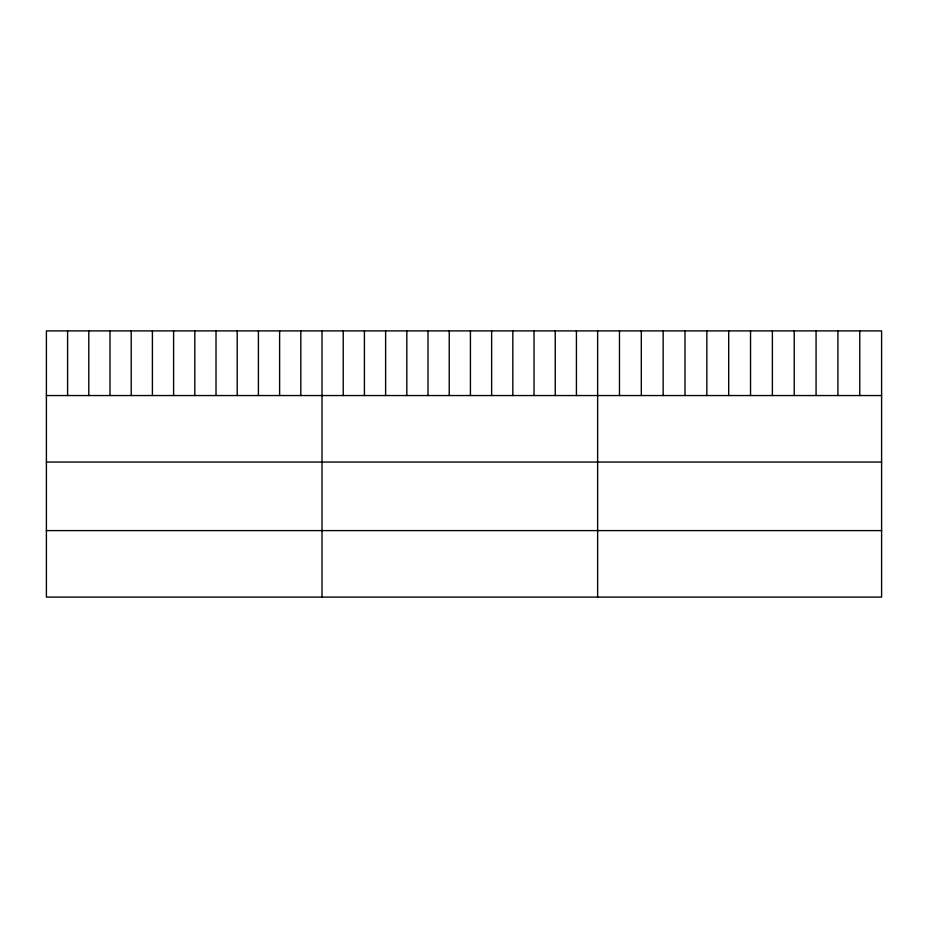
<?xml version="1.0" encoding="UTF-8"?>
<svg xmlns="http://www.w3.org/2000/svg" width="928" height="928" viewBox="0 0 928 928"><rect width="100%" height="100%" fill="white"/><g stroke="black" fill="none" stroke-linecap="round" stroke-linejoin="round"><path stroke-width="1.39" d="M881.6 395.548L881.6 597.098L46.4 597.098L46.4 330.902L881.6 330.902L881.6 395.548L46.4 395.548M46.4 462.063L881.6 462.063M46.4 530.596L881.6 530.596M859.757 330.902L859.757 395.548M837.914 330.902L837.914 395.548M816.072 330.902L816.072 395.548M794.229 330.902L794.229 395.548M772.386 330.902L772.386 395.548M750.543 330.902L750.543 395.548M728.689 330.902L728.689 395.548M706.846 330.902L706.846 395.548M685.003 330.902L685.003 395.548M663.16 330.902L663.16 395.548M641.318 330.902L641.318 395.548M619.475 330.902L619.475 395.548M597.632 330.902L597.632 597.098M576.427 330.902L576.427 395.548M555.234 330.902L555.234 395.548M534.029 330.902L534.029 395.548M512.824 330.902L512.824 395.548M491.631 330.902L491.631 395.548M470.426 330.902L470.426 395.548M449.222 330.902L449.222 395.548M428.017 330.902L428.017 395.548M406.824 330.902L406.824 395.548M385.619 330.902L385.619 395.548M364.414 330.902L364.414 395.548M343.221 330.902L343.221 395.548M322.016 330.902L322.016 597.098M300.811 330.902L300.811 395.548M279.618 330.902L279.618 395.548M258.413 330.902L258.413 395.548M237.208 330.902L237.208 395.548M216.015 330.902L216.015 395.548M194.81 330.902L194.81 395.548M173.606 330.902L173.606 395.548M152.401 330.902L152.401 395.548M131.208 330.902L131.208 395.548M110.003 330.902L110.003 395.548M88.798 330.902L88.798 395.548M67.605 330.902L67.605 395.548"/></g></svg>
